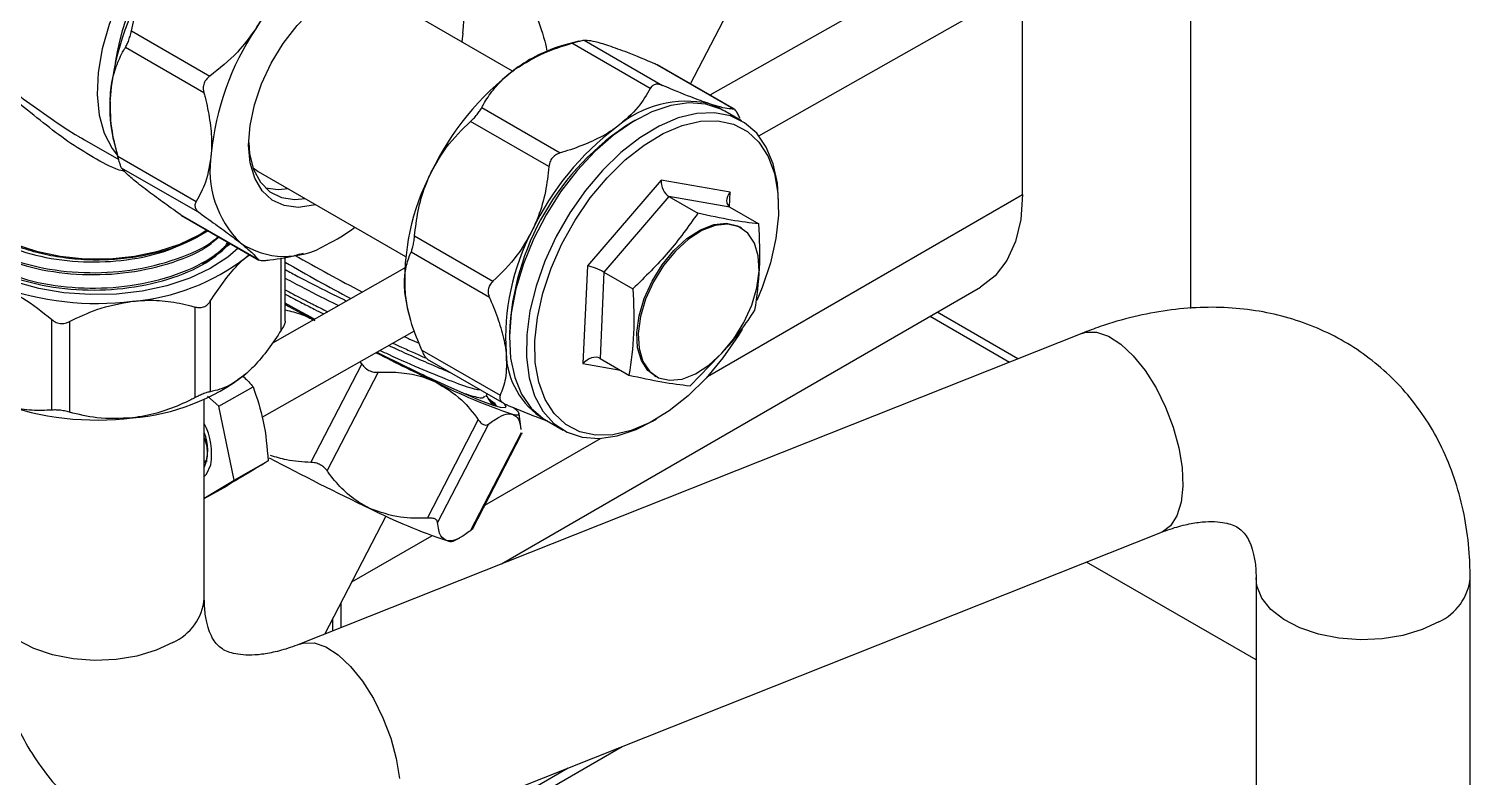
# Model space of a CAD drawing. Extents: x 75 to 2075, y 25 to 1460.
# Drawn here: x 1645.4 to 1847.4, y 728.4 to 833.2 of the extents above; entities that cross this region are included whole.
import ezdxf

# ---------------------------------------------------------------- set-up
doc = ezdxf.new("R2010")
doc.units = 0
doc.header["$LTSCALE"] = 5
doc.linetypes.add('SLD-KATı', pattern=[0])
doc.layers.get('0').update_dxf_attribs({"linetype": 'CONTINUOUS'})

msp = doc.modelspace()

# ---------------------------------------------------------------- linework, layer by layer
at = {"color": 7, "linetype": 'SLD-KATı'}
for p, q in [((1803.502, 859.413), (1740.856, 823.938)), ((1808.212, 794.079), (1808.212, 852.549)), ((1747.707, 818.241), (1807.609, 852.162)), ((1738.13, 825.511), (1746.295, 841.245)), ((1713.197, 827.309), (1692.557, 839.225)), ((1784.641, 810.011), (1784.641, 839.156)), ((1659.784, 832.955), (1670.77, 826.613)), ((1706.206, 832.625), (1706.093, 831.41)), ((1669.941, 824.284), (1658.954, 830.627)), ((1722.478, 831.48), (1720.37, 830.93)), ((1732.474, 824.86), (1721.488, 831.202)), ((1723.224, 831.64), (1734.211, 825.298)), ((1744.183, 821.99), (1733.197, 828.332)), ((1733.197, 828.332), (1733.495, 828.165)), ((1744.279, 821.961), (1733.504, 828.182)), ((1708.885, 822.194), (1719.871, 815.851)), ((1718.298, 813.924), (1707.311, 820.266)), ((1730.427, 820.453), (1729.838, 820.112)), ((1745.286, 820.331), (1742.929, 821.692)), ((1652.863, 817.902), (1653.23, 817.704)), ((1653.213, 817.674), (1658.013, 814.904)), ((1657.402, 817.117), (1657.941, 815.16)), ((1657.875, 815.4), (1668.861, 809.058)), ((1669.408, 807.388), (1658.421, 813.73)), ((1676.831, 813.753), (1677.558, 813.243)), ((1677.558, 813.243), (1698.198, 801.328)), ((1733.996, 812.036), (1723.683, 800.034)), ((1743.689, 810.342), (1733.996, 812.036)), ((1735.102, 809.744), (1726.002, 799.154)), ((1735.102, 809.744), (1739.155, 807.404)), ((1743.654, 808.25), (1735.102, 809.744)), ((1743.654, 808.25), (1747.707, 805.91)), ((1750.465, 808.205), (1750.465, 808.885)), ((1666.6, 807.245), (1677.587, 800.902)), ((1666.821, 807.111), (1666.6, 807.245)), ((1666.817, 807.105), (1677.652, 800.851)), ((1670.56, 804.945), (1669.099, 804.107)), ((1699.461, 804.218), (1710.447, 797.876)), ((1745.262, 805.32), (1745.065, 805.434)), ((1683.416, 801.676), (1683.921, 801.808)), ((1709.959, 795.588), (1698.972, 801.931)), ((1675.814, 801.22), (1676.282, 801.642)), ((1675.814, 801.22), (1676.357, 801.598)), ((1681.347, 792.281), (1681.347, 801.267)), ((1723.683, 800.034), (1723.063, 786.338)), ((1698.059, 799.703), (1679.552, 789.223)), ((1726.002, 799.154), (1725.455, 787.069)), ((1726.002, 799.154), (1730.055, 796.814)), ((1711.642, 758.285), (1778.772, 797.038)), ((1668.72, 781.579), (1668.72, 794.266)), ((1670.839, 795.086), (1670.839, 782.399)), ((1648.618, 779.827), (1648.618, 792.513)), ((1651.121, 792.228), (1651.121, 779.542)), ((1684.082, 793.309), (1685.492, 792.587)), ((1698.65, 793.305), (1698.742, 792.97)), ((1783.999, 787.011), (1772.701, 793.533)), ((1678.095, 778.821), (1699.441, 790.909)), ((1792.98, 790.576), (1683.326, 747.044)), ((1712.752, 790.516), (1712.752, 789.836)), ((1700.473, 788.243), (1711.459, 781.901)), ((1684.944, 772.508), (1692.086, 786.271)), ((1691.808, 786.587), (1692.086, 786.271)), ((1701.245, 786.973), (1712.02, 780.752)), ((1725.455, 787.069), (1729.508, 784.729)), ((1738.06, 783.235), (1742.13, 787.439)), ((1694.341, 785.125), (1687.199, 771.362)), ((1733.078, 784.67), (1733.275, 784.556)), ((1672.06, 780.395), (1670.472, 781.762)), ((1672.06, 780.395), (1676.833, 783.097)), ((1709.453, 781.735), (1709.653, 782.119)), ((1670.005, 753.423), (1670.005, 781.343)), ((1674.18, 770.003), (1672.06, 780.395)), ((1701.257, 764.708), (1708.398, 778.471)), ((1709.836, 777.87), (1702.694, 764.107)), ((1714.422, 777.126), (1714.129, 779.31)), ((1717.931, 778.389), (1720.288, 777.029)), ((1732.79, 778.268), (1733.379, 778.608)), ((1707.32, 762.943), (1714.462, 776.706)), ((1707.566, 763.171), (1714.466, 776.467)), ((1670.005, 772.754), (1670.339, 772.642)), ((1670.339, 772.642), (1670.005, 772.453)), ((1674.18, 770.003), (1678.953, 772.706)), ((1670.005, 767.492), (1674.18, 770.003)), ((1670.005, 767.436), (1673.184, 769.236)), ((1686.879, 748.454), (1695.465, 765.001)), ((1694.396, 719.161), (1804.05, 762.693)), ((1704.871, 761.469), (1705.808, 761.957)), ((1817.371, 744.844), (1793.623, 758.554)), ((1817.371, 756.314), (1817.371, 709.252)), ((1847.371, 709.252), (1847.371, 756.314)), ((1689.182, 749.368), (1689.182, 752.892)), ((1688.003, 748.9), (1688.003, 750.621)), ((1690.36, 710.676), (1728.538, 732.715)), ((1690.36, 712.036), (1720.99, 729.718))]:
    msp.add_line(p, q, dxfattribs=at)
at = {"color": 8, "linetype": 'SLD-KATı'}
for p, q in [((1740.524, 784.542), (1784.641, 810.011)), ((1743.596, 808.286), (1743.689, 810.342)), ((1680.788, 791.024), (1680.788, 801.164)), ((1771.724, 792.97), (1782.842, 786.552)), ((1723.063, 786.338), (1728.311, 785.421)), ((1709.303, 766.519), (1725.511, 775.875)), ((1690.672, 755.763), (1701.895, 762.242))]:
    msp.add_line(p, q, dxfattribs=at)
at = {"color": 7, "linetype": 'SLD-KATı', "flags": 128}
for points in [[(1680.471, 855.227), (1679.115, 855.356), (1676.689, 855.138), (1674.13, 854.383), (1671.504, 853.11), (1668.879, 851.352), (1666.32, 849.152), (1663.893, 846.568), (1661.66, 843.665), (1659.679, 840.517), (1657.998, 837.205), (1656.662, 833.812), (1655.705, 830.425), (1655.149, 827.131), (1655.011, 824.014), (1655.294, 821.153), (1655.989, 818.62), (1657.08, 816.481), (1657.854, 815.476)], [(1685.601, 808.6), (1685.293, 808.516), (1683.158, 808.218), (1681.207, 808.464), (1679.509, 809.245), (1678.119, 810.536), (1677.087, 812.292), (1676.446, 814.453), (1676.219, 816.946), (1676.413, 819.685), (1677.022, 822.578), (1678.025, 825.526), (1679.388, 828.429), (1681.064, 831.187), (1682.997, 833.707), (1685.12, 835.903), (1687.361, 837.701), (1689.645, 839.038), (1691.893, 839.87), (1694.028, 840.168), (1695.978, 839.922), (1697.677, 839.14), (1699.066, 837.849), (1700.099, 836.094), (1700.599, 834.581)], [(1742.929, 821.692), (1742.392, 821.976), (1740.265, 822.681), (1737.908, 822.855), (1735.375, 822.494), (1732.726, 821.607), (1730.024, 820.214), (1727.331, 818.349), (1724.71, 816.054), (1722.224, 813.384), (1719.93, 810.402), (1717.882, 807.176), (1716.128, 803.784), (1714.71, 800.303), (1713.66, 796.816), (1713.003, 793.405), (1712.754, 790.15), (1712.92, 787.126), (1713.496, 784.405), (1714.469, 782.051), (1715.817, 780.118), (1717.506, 778.652), (1717.931, 778.389)], [(1742.631, 821.856), (1742.084, 822.174), (1740.775, 822.733)], [(1750.465, 808.885), (1750.297, 811.595), (1749.72, 814.316), (1748.747, 816.67), (1747.4, 818.603), (1745.71, 820.069), (1743.718, 821.033), (1741.469, 821.474), (1739.017, 821.38), (1736.418, 820.755), (1733.735, 819.611)], [(1734.292, 818.573), (1736.95, 819.7), (1739.521, 820.3), (1741.939, 820.36), (1744.147, 819.877), (1746.09, 818.865), (1747.72, 817.346), (1748.996, 815.36), (1749.888, 812.955), (1750.373, 810.19), (1750.44, 807.133), (1750.087, 803.859), (1749.322, 800.45), (1748.164, 796.988), (1747.411, 795.184)], [(1733.735, 819.611), (1731.029, 817.978), (1728.364, 815.891), (1725.804, 813.402), (1723.406, 810.567), (1721.229, 807.454), (1719.323, 804.135), (1717.732, 800.688), (1716.494, 797.195), (1715.638, 793.736), (1715.184, 790.393), (1715.142, 787.244), (1715.514, 784.363), (1716.291, 781.818), (1717.455, 779.668), (1718.978, 777.963), (1720.824, 776.745), (1722.951, 776.04), (1725.309, 775.866), (1727.842, 776.227), (1730.491, 777.114), (1732.79, 778.268)], [(1745.35, 791.173), (1744.794, 790.25), (1742.665, 787.139), (1740.307, 784.303), (1737.778, 781.814), (1735.141, 779.731), (1732.46, 778.106), (1729.802, 776.98), (1727.232, 776.379), (1724.813, 776.32), (1722.605, 776.802), (1720.662, 777.815), (1719.033, 779.333), (1717.756, 781.32), (1716.864, 783.725), (1716.379, 786.49), (1716.312, 789.547), (1716.666, 792.821), (1717.431, 796.23), (1718.588, 799.691), (1720.11, 803.119), (1721.958, 806.43), (1724.087, 809.541), (1726.446, 812.376), (1728.974, 814.866), (1731.612, 816.949), (1734.292, 818.573)], [(1676.224, 817.327), (1676.356, 815.737), (1676.906, 813.546), (1677.857, 811.753), (1679.175, 810.421), (1680.812, 809.6), (1682.709, 809.318), (1684.137, 809.445)], [(1674.764, 802.518), (1673.278, 801.236), (1670.823, 799.647), (1667.958, 798.306), (1664.757, 797.248), (1661.305, 796.5), (1657.689, 796.081), (1654.003, 796.003), (1650.343, 796.267), (1646.805, 796.866), (1643.478, 797.786), (1640.45, 799.001), (1637.799, 800.481), (1635.594, 802.188), (1633.891, 804.076), (1632.735, 806.098), (1632.156, 808.201), (1632.169, 810.33), (1632.773, 812.43), (1633.953, 814.447), (1634.01, 814.523)], [(1634.838, 812.622), (1634.915, 811.607), (1635.526, 809.609), (1636.728, 807.702), (1638.486, 805.944), (1640.745, 804.39), (1643.438, 803.085), (1646.482, 802.071), (1649.786, 801.377), (1653.247, 801.024), (1656.763, 801.024), (1660.225, 801.377), (1663.528, 802.071), (1666.572, 803.085), (1669.265, 804.39), (1670.349, 805.067)], [(1681.78, 810.806), (1680.352, 810.679), (1678.576, 810.924)], [(1784.641, 810.011), (1784.395, 806.534), (1783.661, 803.428), (1782.458, 800.768), (1780.815, 798.621), (1778.773, 797.039), (1778.772, 797.038)], [(1733.078, 784.67), (1732.17, 785.384), (1731.248, 786.768), (1730.718, 788.567), (1730.607, 790.691), (1730.92, 793.033), (1731.642, 795.477), (1732.737, 797.9), (1734.149, 800.18), (1735.808, 802.203), (1737.631, 803.867), (1739.526, 805.089), (1741.398, 805.808), (1743.153, 805.988), (1744.704, 805.619), (1745.065, 805.434)], [(1730.804, 790.577), (1730.915, 788.452), (1731.445, 786.654), (1732.367, 785.27), (1733.636, 784.372), (1735.187, 784.003), (1736.942, 784.182), (1738.814, 784.901), (1740.709, 786.123), (1742.532, 787.788), (1744.191, 789.81), (1745.603, 792.09), (1746.698, 794.513), (1747.42, 796.957), (1747.733, 799.3), (1747.622, 801.424), (1747.092, 803.223), (1746.17, 804.606), (1744.902, 805.505), (1743.351, 805.873), (1741.595, 805.694), (1739.723, 804.975), (1737.828, 803.753), (1736.006, 802.089), (1734.346, 800.066), (1732.934, 797.786), (1731.84, 795.363), (1731.118, 792.919), (1730.804, 790.577)], [(1698.145, 795.998), (1698.434, 794.19), (1698.65, 793.305)], [(1685.435, 792.554), (1682.607, 794.11), (1681.347, 794.818)], [(1712.053, 780.605), (1712.257, 780.334), (1712.15, 780.127), (1711.519, 780.194), (1710.381, 780.535), (1708.765, 781.141), (1706.713, 781.995), (1704.278, 783.076), (1701.523, 784.356)], [(1713.175, 779.265), (1713.704, 779.161), (1714.023, 779.169), (1714.13, 779.289), (1714.023, 779.519), (1713.703, 779.857), (1713.34, 780.168)], [(1670.005, 770.53), (1670.304, 770.874), (1670.896, 772.153)]]:
    msp.add_lwpolyline(points, dxfattribs=at)
at = {"color": 8, "linetype": 'SLD-KATı', "flags": 128}
for points in [[(1792.98, 790.576), (1793.518, 790.74), (1795.032, 790.755), (1796.689, 790.192), (1798.42, 789.074), (1800.155, 787.447), (1801.823, 785.377), (1803.356, 782.949), (1804.69, 780.263), (1805.772, 777.428), (1806.556, 774.561), (1807.011, 771.778)], [(1807.011, 771.778), (1807.119, 769.195), (1806.874, 766.916), (1806.287, 765.035), (1805.382, 763.629), (1804.195, 762.755), (1804.05, 762.693)], [(1842.978, 750.191), (1840.625, 749.084), (1837.935, 748.273), (1835.017, 747.791), (1831.991, 747.658), (1828.98, 747.879), (1826.108, 748.446), (1823.493, 749.335), (1821.241, 750.509), (1819.444, 751.921), (1818.177, 753.513), (1817.491, 755.22), (1817.371, 756.32)], [(1665.612, 747.3), (1663.259, 746.192), (1660.569, 745.381), (1657.651, 744.899), (1654.625, 744.766), (1651.614, 744.988), (1648.742, 745.554), (1646.127, 746.443), (1643.875, 747.618), (1642.079, 749.03), (1640.811, 750.622), (1640.125, 752.329), (1640.005, 753.423)], [(1683.354, 747.054), (1683.865, 747.207), (1685.379, 747.222), (1687.035, 746.659), (1688.766, 745.541), (1690.502, 743.914), (1692.17, 741.844), (1693.702, 739.416), (1695.036, 736.73), (1696.118, 733.895), (1696.903, 731.028), (1697.358, 728.245)]]:
    msp.add_lwpolyline(points, dxfattribs=at)
at = {"color": 7, "linetype": 'SLD-KATı'}
for centre, radius, start, end in [((1688.939, 823.993), 31.731, 128.16948, 171.8359), ((1705.846, 815.8), 33.529, 118.01842, 148.68716), ((1692.08, 834.939), 14.314, 350.69873, 45.51688), ((1694.914, 820.201), 38.259, 146.36971, 174.41536), ((1709.056, 812.037), 38.259, 146.36971, 174.41536), ((1726.044, 810.833), 20.883, 105.76495, 126.54854), ((1737.041, 796.436), 38.998, 126.93308, 154.6177), ((1676.928, 822.165), 20.168, 174.99654, 194.49696), ((1737.569, 807.992), 15.085, 77.73136, 130.60862), ((1749.529, 789.015), 36.808, 122.34281, 177.66257), ((1751.184, 788.272), 38.998, 126.93308, 154.6177), ((1685.105, 813.447), 14.314, 170.69873, 225.51688), ((1730.548, 798.047), 32.468, 152.27296, 183.61816), ((1676.162, 825.399), 24.935, 295.99064, 306.78558), ((1744.69, 789.883), 32.468, 152.27296, 183.61816), ((1681.278, 812.549), 11.191, 236.3391, 301.28733), ((1657.553, 824.794), 29.819, 274.55467, 307.76245), ((1821.791, 1043.825), 280.925, 240.00437, 242.14684), ((1843.251, 1084.188), 325.083, 240.39502, 242.30205), ((1654.988, 835.24), 40.473, 250.00459, 277.00074), ((1835.643, 1070.386), 315.975, 240.76982, 241.62599), ((1845.818, 1085.811), 334.359, 243.00978, 244.59918), ((1833.221, 1061.668), 306.996, 243.07618, 244.59646), ((1723.382, 788.062), 11.098, 181.17827, 238.8381), ((1657.553, 808.463), 29.819, 274.55467, 307.76245), ((1739.079, 856.314), 81.288, 243.17401, 251.41714), ((1654.988, 818.909), 40.473, 250.00459, 277.00074), ((1661.753, 773.727), 9.277, 350.23078, 27.1901), ((1664.149, 774.249), 6.347, 337.31766, 22.68234), ((1846.758, 1088.879), 357.481, 242.03146, 244.561), ((1729.886, 838.598), 81.288, 243.17401, 251.41714), ((1704.538, 762.76), 1.334, 245.34975, 284.45412)]:
    msp.add_arc(centre, radius, start, end, dxfattribs=at)
at = {"color": 8, "linetype": 'SLD-KATı'}
for centre, radius, start, end in [((1839.901, 757.037), 7.505, 294.19956, 354.45529), ((1662.536, 754.144), 7.504, 294.19711, 354.48275)]:
    msp.add_arc(centre, radius, start, end, dxfattribs=at)
at = {"color": 7, "linetype": 'SLD-KATı'}
for centre, major_axis, ratio, start_param, end_param in [((1735.175, 811.356), (-0.613, 1.711), 0.5897184, 0.9630816, 2.5338779), ((1744.868, 809.662), (1.478, 1.186), 0.6930013, 1.8340986, 3.4048949), ((1724.862, 799.353), (1.636, -0.649), 0.1746636, 0.871017, 2.4418133), ((1724.242, 785.657), (1.478, 1.186), 0.6930013, 0.2633023, 1.8340986)]:
    msp.add_ellipse(centre, major_axis=major_axis, ratio=ratio, start_param=start_param, end_param=end_param, dxfattribs=at)
for points, knots in [([(1702.787, 853.178), (1702.845, 853.159), (1703.542, 852.932), (1704.897, 852.027), (1706.781, 850.504), (1708.575, 848.645), (1710.327, 846.474), (1712.261, 843.658), (1714.293, 840.121), (1716.2, 835.895), (1717.514, 832.478), (1717.94, 830.466), (1718.049, 829.949)], [0, 0, 0, 0, 0.00972649, 0.11792975, 0.21070666, 0.3060266, 0.40231713, 0.50061381, 0.64686659, 0.79728794, 0.94791689, 1, 1, 1, 1]), ([(1659.784, 832.955), (1660.036, 834.063), (1660.546, 836.307), (1661.712, 839.155), (1662.699, 840.793), (1663.059, 841.39)], [0, 0, 0, 0, 0.3824108, 0.7746528, 1, 1, 1, 1]), ([(1680.476, 841.661), (1680.224, 840.553), (1679.714, 838.309), (1678.548, 835.461), (1677.561, 833.823), (1677.201, 833.226)], [0, 0, 0, 0, 0.3824108, 0.7746528, 1, 1, 1, 1]), ([(1658.954, 830.627), (1659.047, 830.791), (1659.233, 831.122), (1659.492, 831.798), (1659.676, 832.434), (1659.753, 832.807), (1659.784, 832.955)], [0, 0, 0, 0, 0.28069379, 0.56283221, 0.82574987, 1, 1, 1, 1]), ([(1677.201, 833.226), (1676.386, 832.101), (1674.555, 829.571), (1672.122, 827.669), (1670.77, 826.613)], [0, 0, 0, 0, 0.4446442, 1, 1, 1, 1]), ([(1656.837, 823.924), (1656.885, 824.421), (1657.026, 825.859), (1657.614, 828.027), (1658.378, 829.671), (1658.873, 830.492), (1658.954, 830.627)], [0, 0, 0, 0, 0.1911271, 0.5537053, 0.9267357, 1, 1, 1, 1]), ([(1713.608, 827.609), (1714.914, 828.414), (1717.285, 829.875), (1720.185, 830.791), (1721.488, 831.202)], [0, 0, 0, 0, 0.5510095, 1, 1, 1, 1]), ([(1721.488, 831.202), (1721.724, 831.27), (1722.196, 831.407), (1722.762, 831.555), (1723.092, 831.626), (1723.187, 831.636), (1723.224, 831.64)], [0, 0, 0, 0, 0.2806938, 0.5628322, 0.8257499, 1, 1, 1, 1]), ([(1723.224, 831.64), (1723.492, 831.634), (1724.036, 831.622), (1725.247, 831.34), (1726.262, 831.016), (1726.633, 830.897)], [0, 0, 0, 0, 0.3824108, 0.7746528, 1, 1, 1, 1]), ([(1726.633, 830.897), (1727.468, 830.604), (1729.346, 829.946), (1731.822, 828.908), (1733.197, 828.332)], [0, 0, 0, 0, 0.4446442, 1, 1, 1, 1]), ([(1670.77, 826.613), (1670.58, 826.45), (1670.198, 826.124), (1669.885, 825.449), (1669.827, 824.811), (1669.908, 824.434), (1669.941, 824.284)], [0, 0, 0, 0, 0.2806938, 0.5628322, 0.8257499, 1, 1, 1, 1]), ([(1708.885, 822.194), (1708.96, 822.337), (1709.411, 823.189), (1710.442, 824.734), (1712.013, 826.402), (1713.204, 827.303), (1713.608, 827.609)], [0, 0, 0, 0, 0.073265, 0.4365434, 0.8088712, 1, 1, 1, 1]), ([(1669.941, 824.284), (1669.997, 824.07), (1670.334, 822.793), (1670.817, 820.431), (1671.069, 817.779), (1671.002, 816.272), (1670.979, 815.76)], [0, 0, 0, 0, 0.073265, 0.4365434, 0.8088712, 1, 1, 1, 1]), ([(1732.474, 824.86), (1731.976, 823.984), (1730.868, 822.034), (1728.858, 820.365), (1727.751, 819.445)], [0, 0, 0, 0, 0.4489905, 1, 1, 1, 1]), ([(1734.211, 825.298), (1734.005, 825.369), (1733.592, 825.512), (1733.042, 825.441), (1732.674, 825.19), (1732.531, 824.954), (1732.474, 824.86)], [0, 0, 0, 0, 0.2806938, 0.5628322, 0.8257499, 1, 1, 1, 1]), ([(1740.775, 822.733), (1739.94, 823.026), (1738.062, 823.685), (1735.586, 824.722), (1734.211, 825.298)], [0, 0, 0, 0, 0.4446442, 1, 1, 1, 1]), ([(1657.875, 815.4), (1657.55, 816.72), (1656.826, 819.659), (1656.833, 822.409), (1656.837, 823.924)], [0, 0, 0, 0, 0.4489905, 1, 1, 1, 1]), ([(1707.311, 820.266), (1707.491, 820.435), (1707.852, 820.772), (1708.345, 821.35), (1708.688, 821.835), (1708.829, 822.091), (1708.885, 822.194)], [0, 0, 0, 0, 0.2806938, 0.5628322, 0.8257499, 1, 1, 1, 1]), ([(1744.183, 821.99), (1743.915, 821.996), (1743.372, 822.008), (1742.161, 822.29), (1741.146, 822.615), (1740.775, 822.733)], [0, 0, 0, 0, 0.3824108, 0.7746528, 1, 1, 1, 1]), ([(1745.066, 820.682), (1744.968, 820.895), (1744.771, 821.322), (1744.495, 821.767), (1744.299, 821.971), (1744.217, 821.984), (1744.183, 821.99)], [0, 0, 0, 0, 0.2806938, 0.5628322, 0.8257499, 1, 1, 1, 1]), ([(1701.808, 813.153), (1702.479, 814.355), (1703.989, 817.059), (1706.125, 819.121), (1707.311, 820.266)], [0, 0, 0, 0, 0.4446442, 1, 1, 1, 1]), ([(1727.751, 819.445), (1727.321, 819.154), (1726.075, 818.312), (1723.665, 817.128), (1721.384, 816.302), (1720.084, 815.915), (1719.871, 815.851)], [0, 0, 0, 0, 0.1911271, 0.5537053, 0.9267357, 1, 1, 1, 1]), ([(1634.302, 815.029), (1633.789, 813.834), (1632.763, 811.445), (1633.715, 807.714), (1636.451, 804.341), (1640.906, 801.572), (1646.616, 799.704), (1653.083, 798.912), (1659.878, 799.252), (1666.207, 800.856), (1670.315, 802.683), (1671.783, 803.972), (1671.966, 804.133)], [0, 0, 0, 0, 0.10757, 0.2150312, 0.3243261, 0.4312138, 0.5399591, 0.6486286, 0.7555639, 0.8708417, 0.9838748, 1, 1, 1, 1]), ([(1658.421, 813.73), (1658.39, 813.787), (1658.328, 813.901), (1658.173, 814.352), (1658.015, 814.887), (1657.915, 815.254), (1657.875, 815.4)], [0, 0, 0, 0, 0.2806938, 0.5628322, 0.8257499, 1, 1, 1, 1]), ([(1670.979, 815.76), (1670.776, 814.36), (1670.409, 811.818), (1669.341, 809.913), (1668.861, 809.058)], [0, 0, 0, 0, 0.5510095, 1, 1, 1, 1]), ([(1718.298, 813.924), (1718.158, 812.755), (1717.876, 810.388), (1717.027, 807.37), (1716.238, 805.625), (1715.95, 804.989)], [0, 0, 0, 0, 0.38241077, 0.77465283, 1, 1, 1, 1]), ([(1719.871, 815.851), (1719.638, 815.762), (1719.17, 815.584), (1718.646, 815.051), (1718.372, 814.464), (1718.319, 814.078), (1718.298, 813.924)], [0, 0, 0, 0, 0.2806938, 0.5628322, 0.8257499, 1, 1, 1, 1]), ([(1660.933, 811.398), (1660.366, 811.862), (1659.091, 812.905), (1658.66, 813.435), (1658.421, 813.73)], [0, 0, 0, 0, 0.4446442, 1, 1, 1, 1]), ([(1699.461, 804.218), (1699.6, 805.386), (1699.882, 807.753), (1700.732, 810.772), (1701.52, 812.517), (1701.808, 813.153)], [0, 0, 0, 0, 0.3824108, 0.7746528, 1, 1, 1, 1]), ([(1633.45, 810.138), (1633.346, 809.846), (1632.81, 808.357), (1633.792, 805.55), (1636.431, 802.182), (1640.912, 799.411), (1646.614, 797.544), (1653.086, 796.75), (1659.868, 797.097), (1666.248, 798.677), (1670.926, 800.902), (1672.823, 802.655), (1673.478, 803.261)], [0, 0, 0, 0, 0.0271504, 0.1388553, 0.2524663, 0.363575, 0.4766148, 0.5895757, 0.7007339, 0.8205641, 0.938061, 1, 1, 1, 1]), ([(1633.345, 810.882), (1633.386, 809.944), (1633.482, 807.757), (1635.935, 804.574), (1640.09, 801.689), (1645.648, 799.661), (1652.025, 798.693), (1658.708, 798.845), (1664.958, 800.18), (1669.67, 802.032), (1671.535, 803.629), (1672.147, 804.153)], [0, 0, 0, 0, 0.0919559, 0.2144384, 0.3345544, 0.4558881, 0.578019, 0.6976339, 0.8199469, 0.9408683, 1, 1, 1, 1]), ([(1666.6, 807.245), (1665.767, 807.833), (1664.079, 809.024), (1662.195, 810.413), (1661.27, 811.135), (1660.933, 811.398)], [0, 0, 0, 0, 0.38241077, 0.77465283, 1, 1, 1, 1]), ([(1633.345, 808.722), (1633.386, 807.784), (1633.482, 805.596), (1635.935, 802.414), (1640.09, 799.528), (1645.647, 797.501), (1652.027, 796.531), (1658.701, 796.688), (1664.984, 798.006), (1670.326, 800.213), (1672.634, 802.263), (1673.719, 803.225)], [0, 0, 0, 0, 0.0877495, 0.2046292, 0.3192506, 0.4350341, 0.5515782, 0.6657215, 0.7824394, 0.8978294, 1, 1, 1, 1]), ([(1635.334, 808.968), (1635.717, 808.237), (1636.467, 806.805), (1638.598, 804.937), (1641.705, 803.024), (1646.26, 801.368), (1652.228, 800.466), (1658.437, 800.633), (1664.362, 801.806), (1667.54, 803.35), (1669.099, 804.107)], [0, 0, 0, 0, 0.0960526, 0.1883663, 0.2787109, 0.4237804, 0.5698031, 0.7128173, 0.8590578, 1, 1, 1, 1]), ([(1668.861, 809.058), (1668.788, 808.903), (1668.64, 808.591), (1668.737, 808.085), (1669.03, 807.677), (1669.3, 807.471), (1669.408, 807.388)], [0, 0, 0, 0, 0.2806938, 0.5628322, 0.8257499, 1, 1, 1, 1]), ([(1669.408, 807.388), (1670.241, 806.8), (1671.929, 805.608), (1673.813, 804.22), (1674.738, 803.498), (1675.075, 803.234)], [0, 0, 0, 0, 0.3824108, 0.7746528, 1, 1, 1, 1]), ([(1739.155, 807.404), (1737.835, 805.551), (1735.169, 801.809), (1731.771, 798.49), (1730.055, 796.814)], [0, 0, 0, 0, 0.4952157, 1, 1, 1, 1]), ([(1747.707, 805.91), (1746.478, 806.052), (1743.995, 806.338), (1740.778, 807.047), (1739.155, 807.404)], [0, 0, 0, 0, 0.4952157, 1, 1, 1, 1]), ([(1669.099, 804.107), (1668.774, 803.935), (1667.138, 803.068), (1664.244, 802.019), (1660.408, 801.209), (1657.011, 800.844), (1653.559, 800.821), (1650.144, 801.124), (1646.879, 801.765), (1643.427, 802.804), (1641.417, 803.869), (1640.255, 804.485)], [0, 0, 0, 0, 0.0413699, 0.2081961, 0.3156244, 0.4230526, 0.5304809, 0.6379091, 0.7453374, 0.8527656, 1, 1, 1, 1]), ([(1698.972, 801.931), (1699.031, 802.077), (1699.149, 802.372), (1699.304, 803.027), (1699.407, 803.671), (1699.445, 804.062), (1699.461, 804.218)], [0, 0, 0, 0, 0.2806938, 0.5628322, 0.8257499, 1, 1, 1, 1]), ([(1715.95, 804.989), (1715.279, 803.787), (1713.77, 801.083), (1711.634, 799.021), (1710.447, 797.876)], [0, 0, 0, 0, 0.4446442, 1, 1, 1, 1]), ([(1669.752, 800.276), (1670.991, 801.041), (1672.494, 801.97), (1673.164, 803.164), (1673.281, 803.374)], [0, 0, 0, 0, 0.8240457, 1, 1, 1, 1]), ([(1675.075, 803.234), (1675.642, 802.771), (1676.917, 801.728), (1677.348, 801.197), (1677.587, 800.902)], [0, 0, 0, 0, 0.44464421, 1, 1, 1, 1]), ([(1698.145, 795.998), (1698.108, 796.443), (1698.001, 797.734), (1698.181, 799.658), (1698.606, 801.1), (1698.921, 801.813), (1698.972, 801.931)], [0, 0, 0, 0, 0.1911271, 0.5537053, 0.9267357, 1, 1, 1, 1]), ([(1670.839, 795.086), (1671.443, 795.999), (1672.666, 797.847), (1674.362, 799.883), (1675.426, 800.863), (1675.814, 801.22)], [0, 0, 0, 0, 0.38241077, 0.77465283, 1, 1, 1, 1]), ([(1677.587, 800.902), (1677.632, 800.869), (1677.724, 800.801), (1678.152, 800.773), (1678.676, 800.805), (1679.042, 800.851), (1679.189, 800.869)], [0, 0, 0, 0, 0.2806938, 0.5628322, 0.8257499, 1, 1, 1, 1]), ([(1679.189, 800.869), (1680.529, 801.036), (1682.032, 801.223), (1683.269, 801.663), (1683.402, 801.711)], [0, 0, 0, 0, 0.8918424, 1, 1, 1, 1]), ([(1681.347, 799.499), (1681.909, 799.195), (1683.604, 798.279), (1686.681, 796.695), (1689.151, 795.493), (1689.943, 795.107)], [0, 0, 0, 0, 0.2523337, 0.7600355, 1, 1, 1, 1]), ([(1681.347, 798.298), (1682.201, 797.846), (1684.321, 796.723), (1687.045, 795.326), (1688.78, 794.489), (1688.819, 794.471)], [0, 0, 0, 0, 0.3976447, 0.9865198, 1, 1, 1, 1]), ([(1710.447, 797.876), (1710.283, 797.702), (1709.953, 797.354), (1709.74, 796.684), (1709.772, 796.075), (1709.906, 795.727), (1709.959, 795.588)], [0, 0, 0, 0, 0.28069379, 0.56283221, 0.82574987, 1, 1, 1, 1]), ([(1641.148, 797.207), (1642.302, 796.689), (1644.898, 795.523), (1647.29, 793.588), (1648.618, 792.513)], [0, 0, 0, 0, 0.4446442, 1, 1, 1, 1]), ([(1681.347, 796.653), (1681.7, 796.468), (1682.43, 796.085), (1683.601, 795.478), (1684.591, 794.97), (1685.476, 794.519), (1686.288, 794.109), (1686.944, 793.782), (1687.294, 793.607)], [0, 0, 0, 0, 0.1930092, 0.3998626, 0.606714, 0.6903643, 0.8346505, 1, 1, 1, 1]), ([(1681.347, 796.056), (1682.051, 795.689), (1683.347, 795.012), (1685.173, 794.078), (1686.295, 793.518), (1686.743, 793.295)], [0, 0, 0, 0, 0.416237, 0.7670057, 1, 1, 1, 1]), ([(1700.473, 788.243), (1699.963, 789.453), (1698.829, 792.147), (1698.388, 794.63), (1698.145, 795.998)], [0, 0, 0, 0, 0.4489905, 1, 1, 1, 1]), ([(1651.121, 792.228), (1652.378, 792.838), (1655.177, 794.197), (1658.236, 794.759), (1659.921, 795.069)], [0, 0, 0, 0, 0.4489905, 1, 1, 1, 1]), ([(1659.921, 795.069), (1660.503, 795.122), (1662.19, 795.274), (1664.974, 795.115), (1667.29, 794.664), (1668.519, 794.322), (1668.72, 794.266)], [0, 0, 0, 0, 0.1911271, 0.5537053, 0.9267357, 1, 1, 1, 1]), ([(1668.72, 794.266), (1668.949, 794.221), (1669.407, 794.13), (1670.065, 794.311), (1670.543, 794.667), (1670.755, 794.967), (1670.839, 795.086)], [0, 0, 0, 0, 0.2806938, 0.5628322, 0.8257499, 1, 1, 1, 1]), ([(1681.347, 793.866), (1682.125, 793.685), (1683.562, 793.349), (1684.88, 792.679), (1685.484, 792.371)], [0, 0, 0, 0, 0.5410544, 1, 1, 1, 1]), ([(1709.959, 795.588), (1710.045, 795.392), (1710.558, 794.22), (1711.38, 792.06), (1712.04, 789.651), (1712.224, 788.294), (1712.287, 787.834)], [0, 0, 0, 0, 0.073265, 0.4365434, 0.8088712, 1, 1, 1, 1]), ([(1742.63, 787.955), (1742.731, 788.059), (1744.495, 789.869), (1745.867, 791.906), (1747.16, 793.825)], [0, 0, 0, 0, 0.0574471, 1, 1, 1, 1]), ([(1847.371, 756.314), (1847.354, 757.281), (1847.307, 759.891), (1846.814, 764.048), (1845.756, 768.679), (1844.196, 773.04), (1842.173, 777.07), (1839.723, 780.729), (1836.888, 783.985), (1833.71, 786.818), (1830.231, 789.211), (1826.488, 791.152), (1822.517, 792.635), (1818.347, 793.654), (1814.005, 794.203), (1809.516, 794.275), (1804.909, 793.866), (1800.224, 792.965), (1796.233, 791.814), (1793.828, 790.899), (1792.98, 790.576)], [0, 0, 0, 0, 0.0364868, 0.0985087, 0.1599527, 0.2202687, 0.2793379, 0.3372027, 0.3940393, 0.450115, 0.5057495, 0.5612101, 0.6168113, 0.672882, 0.7297045, 0.7874842, 0.8463196, 0.9061834, 0.9669299, 1, 1, 1, 1]), ([(1648.618, 792.513), (1648.822, 792.365), (1649.231, 792.067), (1649.972, 791.914), (1650.621, 792), (1650.979, 792.163), (1651.121, 792.228)], [0, 0, 0, 0, 0.28069379, 0.56283221, 0.82574987, 1, 1, 1, 1]), ([(1681.341, 792.28), (1681.343, 792.275), (1681.368, 792.203), (1681.267, 791.899), (1681.054, 791.456), (1680.864, 791.147), (1680.788, 791.024)], [0, 0, 0, 0, 0.0304716, 0.4107564, 0.7651342, 1, 1, 1, 1]), ([(1680.788, 791.024), (1680.184, 790.111), (1678.961, 788.263), (1677.265, 786.227), (1676.202, 785.247), (1675.814, 784.89)], [0, 0, 0, 0, 0.3824108, 0.7746528, 1, 1, 1, 1]), ([(1698.038, 790.114), (1698.287, 789.998), (1699.026, 789.654), (1699.673, 789.383), (1700.101, 789.203)], [0, 0, 0, 0, 0.3380043, 1, 1, 1, 1]), ([(1694.639, 788.19), (1695.026, 788.007), (1697.139, 787.014), (1700.753, 785.445), (1704.873, 783.777), (1707.64, 782.809), (1708.431, 782.706), (1708.696, 782.671)], [0, 0, 0, 0, 0.0604513, 0.3296537, 0.5964051, 0.8649694, 1, 1, 1, 1]), ([(1695.868, 788.886), (1695.998, 788.825), (1696.628, 788.53), (1697.698, 788.041), (1699.633, 787.166), (1701.593, 786.305), (1703.394, 785.539), (1704.222, 785.199), (1704.554, 785.063)], [0, 0, 0, 0, 0.0412741, 0.2000627, 0.3458309, 0.6765223, 0.8703298, 1, 1, 1, 1]), ([(1696.432, 789.205), (1696.828, 789.022), (1697.852, 788.549), (1699.399, 787.849), (1700.512, 787.358), (1701.036, 787.127)], [0, 0, 0, 0, 0.2502886, 0.6474262, 1, 1, 1, 1]), ([(1701.255, 786.989), (1701.229, 786.999), (1701.145, 787.031), (1700.933, 787.326), (1700.686, 787.775), (1700.534, 788.11), (1700.473, 788.243)], [0, 0, 0, 0, 0.1493379, 0.4829989, 0.7939292, 1, 1, 1, 1]), ([(1712.287, 787.834), (1712.331, 786.581), (1712.412, 784.306), (1711.754, 782.646), (1711.459, 781.901)], [0, 0, 0, 0, 0.5510095, 1, 1, 1, 1]), ([(1692.086, 786.271), (1692.245, 786.076), (1692.564, 785.683), (1693.218, 785.288), (1693.834, 785.121), (1694.196, 785.124), (1694.341, 785.125)], [0, 0, 0, 0, 0.2806938, 0.5628322, 0.8257499, 1, 1, 1, 1]), ([(1675.814, 784.89), (1675.045, 784.298), (1673.317, 782.968), (1671.724, 782.602), (1670.839, 782.399)], [0, 0, 0, 0, 0.4446442, 1, 1, 1, 1]), ([(1675.416, 784.603), (1675.865, 784.16), (1676.363, 783.668), (1676.791, 783.149), (1676.833, 783.097)], [0, 0, 0, 0, 0.9012334, 1, 1, 1, 1]), ([(1694.341, 785.125), (1694.546, 785.135), (1695.773, 785.195), (1698.028, 785.104), (1700.526, 784.58), (1701.922, 783.979), (1702.395, 783.775)], [0, 0, 0, 0, 0.073265, 0.4365434, 0.8088712, 1, 1, 1, 1]), ([(1702.395, 783.775), (1703.677, 783.013), (1706.003, 781.631), (1707.656, 779.45), (1708.398, 778.471)], [0, 0, 0, 0, 0.5510095, 1, 1, 1, 1]), ([(1729.508, 784.729), (1731.102, 784.378), (1734.32, 783.667), (1736.806, 783.38), (1738.06, 783.235)], [0, 0, 0, 0, 0.4952157, 1, 1, 1, 1]), ([(1668.72, 781.579), (1668.519, 781.476), (1667.317, 780.863), (1665.003, 779.873), (1662.22, 779.063), (1660.503, 778.821), (1659.921, 778.738)], [0, 0, 0, 0, 0.073265, 0.4365434, 0.8088712, 1, 1, 1, 1]), ([(1670.839, 782.399), (1670.697, 782.37), (1670.412, 782.312), (1669.802, 782.089), (1669.213, 781.829), (1668.861, 781.65), (1668.72, 781.579)], [0, 0, 0, 0, 0.2806938, 0.5628322, 0.8257499, 1, 1, 1, 1]), ([(1676.833, 783.097), (1677.377, 781.508), (1678.484, 778.271), (1678.795, 774.583), (1678.953, 772.706)], [0, 0, 0, 0, 0.4912125, 1, 1, 1, 1]), ([(1705.983, 782.332), (1706.448, 782.174), (1707.948, 781.663), (1709.179, 781.438), (1709.248, 781.727), (1709.273, 781.83)], [0, 0, 0, 0, 0.2236321, 0.72284681, 1, 1, 1, 1]), ([(1710.356, 780.593), (1710.257, 780.748), (1709.981, 781.177), (1709.705, 781.606), (1709.529, 781.88)], [0, 0, 0, 0, 0.3611968, 1, 1, 1, 1]), ([(1711.459, 781.901), (1711.42, 781.768), (1711.34, 781.501), (1711.54, 781.099), (1711.912, 780.794), (1712.219, 780.651), (1712.342, 780.594)], [0, 0, 0, 0, 0.2806938, 0.5628322, 0.8257499, 1, 1, 1, 1]), ([(1648.618, 779.827), (1647.712, 779.786), (1645.875, 779.704), (1643.328, 780.118), (1641.731, 780.674), (1641.148, 780.876)], [0, 0, 0, 0, 0.3824108, 0.7746528, 1, 1, 1, 1]), ([(1651.121, 779.542), (1650.888, 779.603), (1650.419, 779.724), (1649.661, 779.829), (1649.05, 779.855), (1648.741, 779.835), (1648.618, 779.827)], [0, 0, 0, 0, 0.2806938, 0.5628322, 0.8257499, 1, 1, 1, 1]), ([(1709.77, 781.505), (1709.774, 781.502), (1710.277, 781.136), (1710.752, 780.708), (1710.953, 780.422), (1711.029, 780.315)], [0, 0, 0, 0, 0.0052247, 0.6250329, 1, 1, 1, 1]), ([(1710.07, 781.038), (1710.357, 780.828), (1710.68, 780.593), (1710.775, 780.47), (1710.786, 780.456)], [0, 0, 0, 0, 0.8900236, 1, 1, 1, 1]), ([(1712.342, 780.594), (1713.281, 780.2), (1715.185, 779.402), (1717.077, 778.664), (1717.934, 778.367), (1718.073, 778.32)], [0, 0, 0, 0, 0.4498081, 0.9111802, 1, 1, 1, 1]), ([(1659.921, 778.738), (1658.236, 778.658), (1655.177, 778.512), (1652.378, 779.223), (1651.121, 779.542)], [0, 0, 0, 0, 0.5510095, 1, 1, 1, 1]), ([(1708.398, 778.471), (1708.532, 778.301), (1708.801, 777.96), (1709.237, 777.716), (1709.587, 777.714), (1709.765, 777.825), (1709.836, 777.87)], [0, 0, 0, 0, 0.2806938, 0.5628322, 0.8257499, 1, 1, 1, 1]), ([(1709.836, 777.87), (1710.336, 778.221), (1711.348, 778.934), (1712.455, 779.348), (1712.982, 779.287), (1713.175, 779.265)], [0, 0, 0, 0, 0.3824108, 0.7746528, 1, 1, 1, 1]), ([(1713.175, 779.265), (1713.495, 779.102), (1714.127, 778.781), (1714.285, 777.668), (1714.363, 777.118)], [0, 0, 0, 0, 0.5067191, 1, 1, 1, 1]), ([(1670.339, 772.642), (1670.43, 773.287), (1670.572, 774.301), (1670.156, 775.543), (1670.005, 775.994)], [0, 0, 0, 0, 0.6374221, 1, 1, 1, 1]), ([(1714.462, 776.706), (1714.47, 776.593), (1714.479, 776.458), (1714.457, 776.472), (1714.453, 776.474)], [0, 0, 0, 0, 0.8313618, 1, 1, 1, 1]), ([(1678.953, 772.706), (1678.205, 772.249), (1676.683, 771.32), (1674.364, 769.939), (1673.184, 769.236)], [0, 0, 0, 0, 0.4912125, 1, 1, 1, 1]), ([(1684.944, 772.508), (1683.793, 772.566), (1681.859, 772.663), (1680.02, 773.246), (1679.276, 773.482)], [0, 0, 0, 0, 0.595462, 1, 1, 1, 1]), ([(1687.199, 771.362), (1687.053, 771.54), (1686.762, 771.896), (1686.115, 772.281), (1685.481, 772.471), (1685.097, 772.498), (1684.944, 772.508)], [0, 0, 0, 0, 0.28069379, 0.56283221, 0.82574987, 1, 1, 1, 1]), ([(1693.202, 766.058), (1692.745, 766.294), (1691.422, 766.979), (1689.469, 768.554), (1688.024, 770.209), (1687.315, 771.199), (1687.199, 771.362)], [0, 0, 0, 0, 0.1911271, 0.5537053, 0.9267357, 1, 1, 1, 1]), ([(1701.257, 764.708), (1699.991, 764.679), (1697.173, 764.615), (1694.613, 765.545), (1693.202, 766.058)], [0, 0, 0, 0, 0.4489905, 1, 1, 1, 1]), ([(1702.694, 764.107), (1702.666, 764.215), (1702.611, 764.431), (1702.235, 764.641), (1701.748, 764.722), (1701.397, 764.712), (1701.257, 764.708)], [0, 0, 0, 0, 0.2806938, 0.5628322, 0.8257499, 1, 1, 1, 1]), ([(1703.981, 761.548), (1703.666, 761.719), (1702.957, 762.103), (1702.788, 763.391), (1702.694, 764.107)], [0, 0, 0, 0, 0.4446442, 1, 1, 1, 1]), ([(1804.05, 762.693), (1804.48, 762.857), (1805.761, 763.342), (1807.751, 763.882), (1809.863, 764.211), (1811.64, 764.25), (1813.058, 764.073), (1814.131, 763.752), (1814.936, 763.331), (1815.527, 762.839), (1816.1, 762.101), (1816.622, 761.071), (1817.063, 759.647), (1817.33, 758.036), (1817.36, 756.788), (1817.371, 756.314)], [0, 0, 0, 0, 0.0377025, 0.112205, 0.1867166, 0.2618391, 0.3389329, 0.4204075, 0.5109026, 0.6215872, 0.7133796, 0.795325, 0.8709637, 0.9509438, 1, 1, 1, 1]), ([(1707.32, 762.943), (1706.82, 762.591), (1705.808, 761.879), (1704.701, 761.464), (1704.174, 761.526), (1703.981, 761.548)], [0, 0, 0, 0, 0.38241077, 0.77465283, 1, 1, 1, 1]), ([(1707.551, 763.179), (1707.538, 763.151), (1707.512, 763.092), (1707.386, 762.994), (1707.32, 762.943)], [0, 0, 0, 0, 0.4837551, 1, 1, 1, 1]), ([(1640.005, 753.423), (1640.022, 752.456), (1640.069, 749.846), (1640.562, 745.689), (1641.62, 741.058), (1643.18, 736.697), (1645.203, 732.667), (1647.653, 729.008), (1650.488, 725.752), (1653.666, 722.919), (1657.145, 720.526), (1660.888, 718.585), (1664.859, 717.102), (1669.029, 716.083), (1673.371, 715.534), (1677.861, 715.462), (1682.467, 715.871), (1687.152, 716.772), (1691.143, 717.923), (1693.548, 718.838), (1694.396, 719.161)], [0, 0, 0, 0, 0.0364868, 0.09850865, 0.15995268, 0.22026873, 0.27933787, 0.33720273, 0.39403931, 0.45011503, 0.50574952, 0.56121011, 0.61681129, 0.67288201, 0.72970448, 0.78748417, 0.84631959, 0.90618341, 0.96692993, 1, 1, 1, 1]), ([(1683.326, 747.044), (1682.896, 746.88), (1681.615, 746.395), (1679.625, 745.855), (1677.513, 745.526), (1675.736, 745.487), (1674.318, 745.664), (1673.245, 745.985), (1672.44, 746.406), (1671.849, 746.898), (1671.276, 747.636), (1670.754, 748.666), (1670.313, 750.09), (1670.046, 751.701), (1670.016, 752.948), (1670.005, 753.423)], [0, 0, 0, 0, 0.0377025, 0.112205, 0.1867166, 0.2618391, 0.3389329, 0.4204075, 0.5109026, 0.6215872, 0.7133796, 0.795325, 0.8709637, 0.9509438, 1, 1, 1, 1]), ([(1506.855, 731.173), (1505.364, 730.27), (1502.609, 728.602), (1498.985, 725.873), (1495.714, 722.991), (1492.896, 719.983), (1489.772, 715.828), (1486.827, 710.389), (1484.812, 702.971), (1484.573, 694.997), (1485.96, 687.068), (1488.61, 679.43), (1492.592, 671.37), (1497.939, 663.097), (1504.588, 654.733), (1511.331, 647.485), (1517.943, 641.164), (1523.981, 635.902), (1529.706, 631.297), (1535.504, 626.934), (1541.896, 622.45), (1549.214, 617.72), (1556.943, 613.152), (1563.951, 609.387), (1569.82, 606.492), (1574.84, 604.179), (1580.351, 601.824), (1586.595, 599.416), (1593.318, 597.152), (1599.996, 595.252), (1606.368, 593.804), (1612.148, 592.836), (1618.196, 592.178), (1625.105, 591.961), (1631.695, 592.563), (1637.139, 593.789), (1641.567, 595.271), (1645.564, 597.286), (1649.052, 599.7), (1650.759, 601.32), (1651.651, 602.167)], [0, 0, 0, 0, 0.0226416, 0.0418232, 0.0580596, 0.0777887, 0.0930004, 0.1212697, 0.1502731, 0.1787015, 0.2071952, 0.2360093, 0.2652518, 0.3045405, 0.3441587, 0.3845088, 0.4164855, 0.4486679, 0.476691, 0.5015913, 0.5331188, 0.5679592, 0.6039396, 0.6390405, 0.6621667, 0.681658, 0.7047983, 0.733546, 0.7614467, 0.7894541, 0.8164262, 0.8393959, 0.8592478, 0.888704, 0.9210589, 0.9364674, 0.9531613, 0.974353, 0.9865974, 1, 1, 1, 1])]:
    msp.add_open_spline(points, degree=3, knots=knots, dxfattribs=at)
at = {"color": 8, "linetype": 'SLD-KATı'}
for points, knots in [([(1633.465, 829.104), (1633.49, 829.08), (1633.682, 828.899), (1634.591, 828.637), (1636.27, 828.117), (1638.683, 827.212), (1641.656, 825.523), (1644.865, 823.286), (1648.434, 820.735), (1651.179, 818.806), (1652.718, 817.98), (1652.863, 817.902)], [0, 0, 0, 0, 0.01947459, 0.14995659, 0.28305381, 0.4372982, 0.56288076, 0.68225178, 0.83057782, 0.98403561, 1, 1, 1, 1]), ([(1658.876, 813.245), (1658.763, 813.269), (1657.418, 813.546), (1654.868, 814.96), (1651.314, 817.084), (1647.83, 819.723), (1644.687, 822.288), (1641.795, 824.487), (1639.165, 825.965), (1637.191, 826.454), (1635.828, 826.512), (1635.078, 826.498), (1634.733, 826.463), (1634.841, 826.554), (1634.842, 826.555)], [0, 0, 0, 0, 0.0096153, 0.1142223, 0.2216767, 0.3282016, 0.4379016, 0.5185379, 0.6015203, 0.7067417, 0.8006506, 0.8968697, 0.9989587, 1, 1, 1, 1])]:
    msp.add_open_spline(points, degree=3, knots=knots, dxfattribs=at)
at = {"color": 7, "linetype": 'SLD-KATı'}
for points in [[(1747.16, 793.825), (1747.435, 795.734), (1747.983, 799.55), (1747.799, 803.79), (1747.707, 805.91)], [(1730.055, 796.814), (1730.147, 794.694), (1730.331, 790.455), (1729.782, 786.638), (1729.508, 784.729)]]:
    msp.add_open_spline(points, degree=3, dxfattribs=at)

doc.saveas('drawing.dxf')
